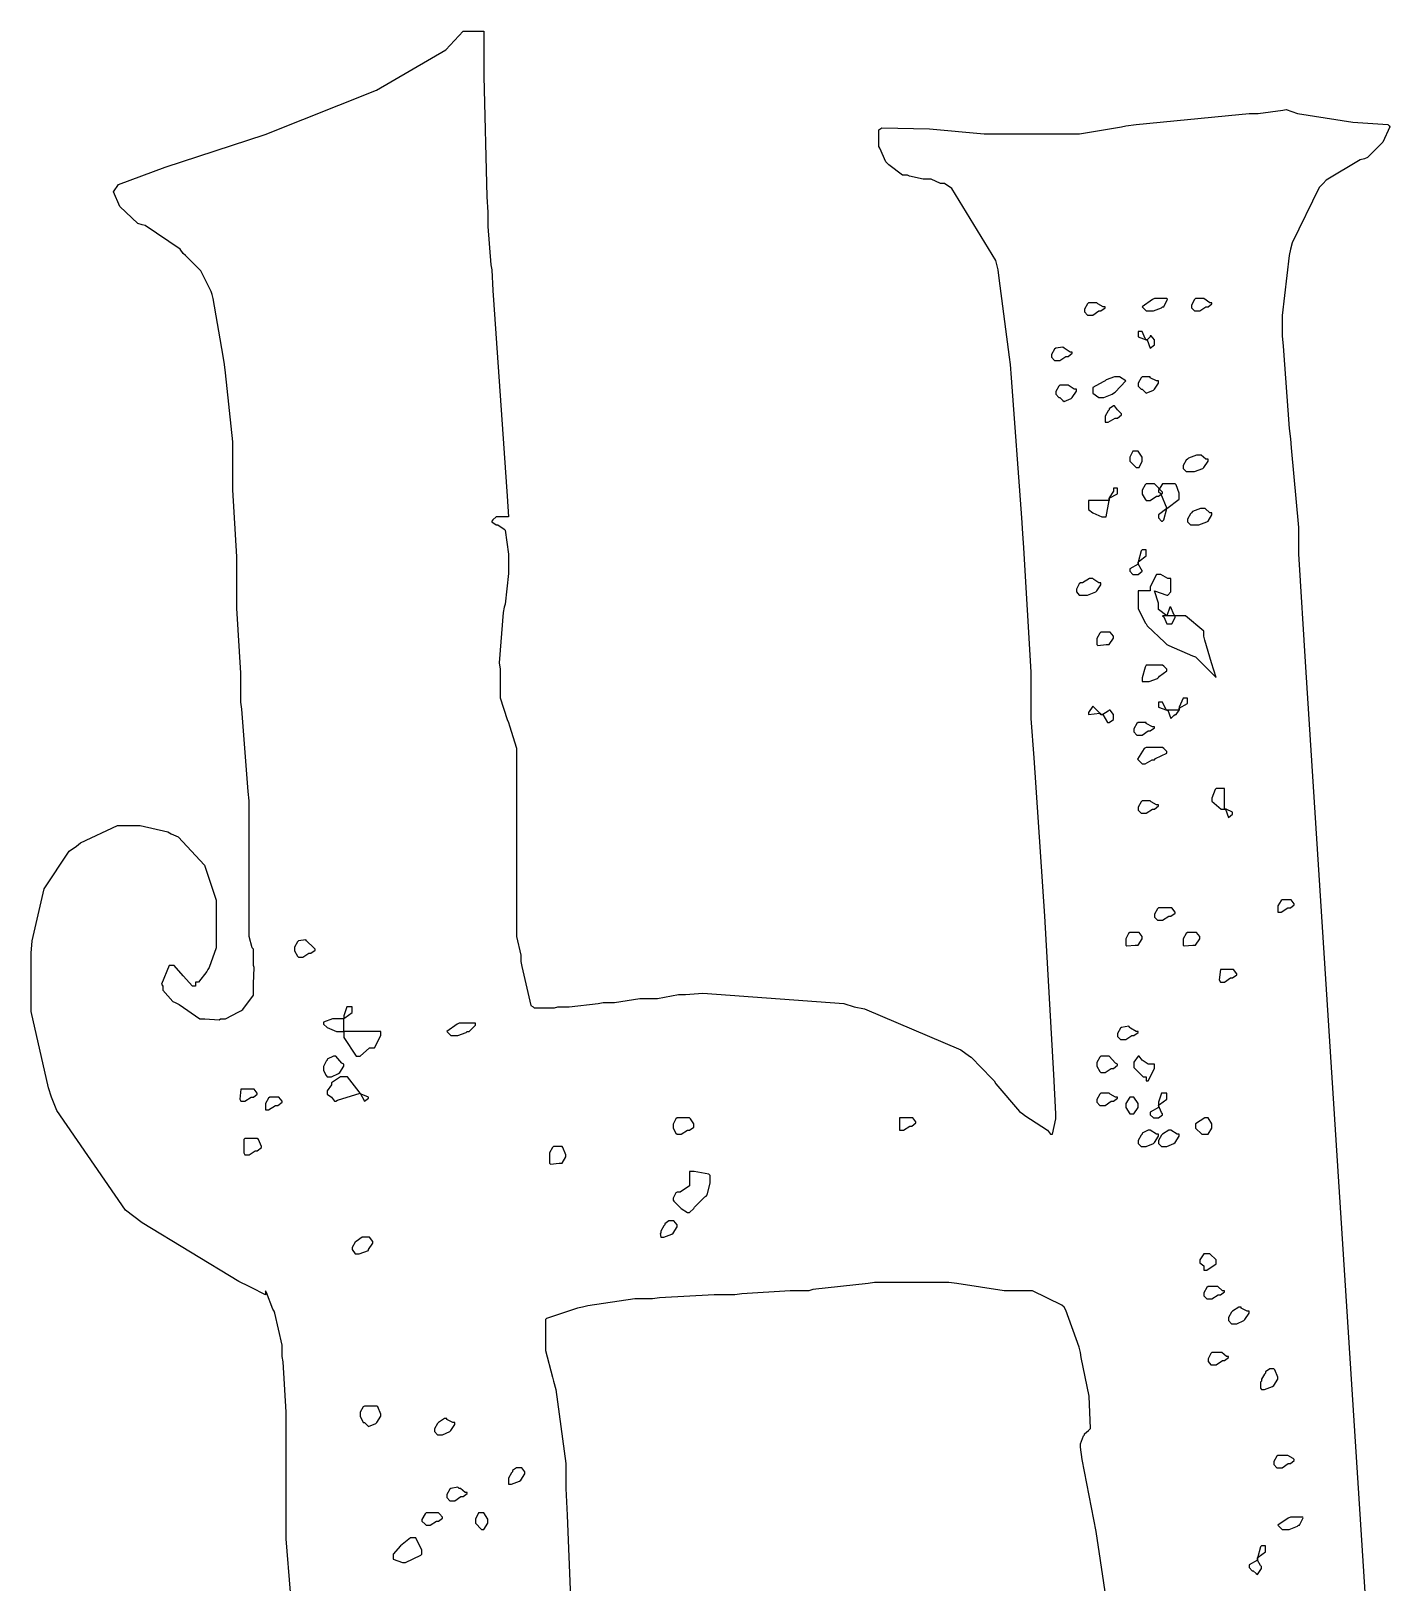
# Model space of a CAD drawing. Extents: x 71 to 283, y 22 to 328.
# Drawn here: x 195.51 to 207.16, y 63.99 to 77.29 of the extents above; entities that cross this region are included whole.
import ezdxf

# ---------------------------------------------------------------- set-up
doc = ezdxf.new("R2010")
doc.units = 0
doc.header["$MEASUREMENT"] = 0

msp = doc.modelspace()

# ---------------------------------------------------------------- linework, layer by layer
at = {"color": 7}
for points in [[(197.732, 63.9149), (197.696, 64.371), (197.696, 64.5223), (197.696, 64.7167), (197.696, 65.1549), (197.696, 65.2999), (197.696, 65.4583), (197.67, 65.8894), (197.662, 65.9335), (197.662, 66.0315), (197.6, 66.3056), (197.592, 66.3222), (197.582, 66.3402), (197.528, 66.482), (197.52, 66.4986), (197.52, 66.4986), (197.52, 66.4725), (197.52, 66.4626), (197.52, 66.4626), (197.396, 66.5261), (197.379, 66.5346), (197.291, 66.5787), (196.461, 67.0814), (196.391, 67.134), (196.319, 67.1876), (195.73, 68.042), (195.685, 68.1563), (195.658, 68.2364), (195.509, 68.8908), (195.509, 69.1085), (195.509, 69.1804), (195.509, 69.3388), (195.509, 69.391), (195.518, 69.4972), (195.623, 69.9438), (195.836, 70.2649), (195.898, 70.309), (195.932, 70.3365), (196.251, 70.4854), (196.357, 70.4854), (196.445, 70.4854), (196.682, 70.4328), (196.71, 70.4152), (196.77, 70.3887), (196.995, 70.1463), (197.097, 69.8444), (197.097, 69.7438), (197.097, 69.7272), (197.097, 69.6874), (197.097, 69.6736), (197.097, 69.6295), (197.097, 69.5304), (197.097, 69.4972), (197.097, 69.4365), (197.035, 69.2686), (197.026, 69.2506), (197.017, 69.234), (196.944, 69.1444), (196.92, 69.1444), (196.92, 69.1444), (196.92, 69.1183), (196.92, 69.1085), (196.893, 69.1085), (196.814, 69.1967), (196.736, 69.2848), (196.71, 69.2848), (196.692, 69.2848), (196.628, 69.1265), (196.638, 69.1085), (196.638, 69.0742), (196.726, 68.9776), (196.744, 68.9681), (196.778, 68.9515), (196.956, 68.8277), (196.956, 68.8277), (197, 68.8277), (197.123, 68.8192), (197.133, 68.8277), (197.177, 68.8277), (197.291, 68.8894), (197.309, 68.8979), (197.326, 68.9074), (197.415, 69.033), (197.415, 69.0742), (197.415, 69.1279), (197.423, 69.2686), (197.415, 69.2848), (197.415, 69.3208), (197.415, 69.4009), (197.415, 69.427), (197.405, 69.4365), (197.379, 69.5357), (197.379, 69.5674), (197.379, 69.6475), (197.379, 69.8267), (197.379, 69.886), (197.379, 70.0183), (197.379, 70.3157), (197.379, 70.4152), (197.379, 70.4854), (197.379, 70.6438), (197.379, 70.696), (197.37, 70.776), (197.317, 71.483), (197.309, 71.5437), (197.309, 71.7917), (197.273, 72.347), (197.273, 72.5318), (197.273, 72.7879), (197.239, 73.3626), (197.239, 73.5542), (197.239, 73.7747), (197.175, 74.3659), (197.167, 74.4361), (197.157, 74.5077), (197.07, 75.0013), (197.062, 75.0355), (197.052, 75.063), (196.964, 75.2394), (196.956, 75.2479), (196.956, 75.2479), (196.832, 75.3717), (196.814, 75.3883), (196.788, 75.4242), (196.488, 75.6267), (196.461, 75.6348), (196.426, 75.6447), (196.271, 75.7908), (196.215, 75.9174), (196.215, 75.9174), (196.259, 75.9795), (196.658, 76.1284), (197.516, 76.4081), (198.472, 76.787), (199.066, 77.1331), (199.213, 77.2943), (199.257, 77.2943), (199.356, 77.2943), (199.39, 77.2943), (199.39, 76.907), (199.416, 75.8733), (199.426, 75.741), (199.426, 75.6186), (199.45, 75.2919), (199.46, 75.2479), (199.468, 75.0715), (199.592, 73.3076), (199.602, 73.1312), (199.575, 73.1312), (199.515, 73.1312), (199.496, 73.1312), (199.496, 73.1312), (199.468, 73.1051), (199.46, 73.0952), (199.46, 73.0871), (199.496, 73.061), (199.496, 73.061), (199.512, 73.061), (199.566, 73.025), (199.566, 73.025), (199.575, 73.0169), (199.602, 72.8116), (199.602, 72.7424), (199.602, 72.6461), (199.575, 72.3815), (199.566, 72.3554), (199.557, 72.3113), (199.522, 71.8799), (199.532, 71.8263), (199.532, 71.7822), (199.532, 71.6827), (199.532, 71.6499), (199.532, 71.5793), (199.592, 71.3948), (199.602, 71.3673), (199.61, 71.3412), (199.672, 71.1496), (199.672, 71.0847), (199.672, 70.962), (199.672, 70.685), (199.672, 70.5915), (199.672, 70.4247), (199.672, 70.0472), (199.672, 69.9202), (199.672, 69.8419), (199.672, 69.6641), (199.672, 69.6034), (199.672, 69.5332), (199.708, 69.3745), (199.708, 69.3208), (199.716, 69.2767), (199.795, 68.9419), (199.813, 68.9321), (199.821, 68.924), (199.997, 68.924), (200.025, 68.9321), (200.121, 68.9321), (200.37, 68.9599), (200.414, 68.9681), (200.51, 68.9681), (200.728, 69.004), (200.801, 69.004), (200.879, 69.004), (201.059, 69.0383), (201.119, 69.0383), (201.268, 69.0481), (202.476, 68.9599), (202.565, 68.9321), (202.653, 68.9158), (203.481, 68.5631), (203.553, 68.5091), (203.569, 68.501), (203.747, 68.3161), (203.765, 68.2985), (203.781, 68.272), (203.984, 68.0339), (204.012, 68.0159), (204.028, 67.9993), (204.222, 67.8737), (204.222, 67.8737), (204.222, 67.8737), (204.249, 67.8395), (204.258, 67.8395), (204.266, 67.8395), (204.294, 67.9718), (204.294, 68.0159), (204.276, 68.3521), (204.2, 69.7096), (204.108, 71.0667), (204.082, 71.4015), (204.082, 71.7984), (204.02, 72.8666), (204.012, 72.989), (204.002, 73.1213), (203.914, 74.3218), (203.906, 74.4361), (203.896, 74.4982), (203.808, 75.1777), (203.799, 75.2479), (203.781, 75.3276), (203.402, 75.9435), (203.34, 75.9876), (203.305, 75.9876), (203.226, 76.0236), (203.2, 76.0236), (203.156, 76.0236), (203.04, 76.0511), (203.024, 76.0596), (202.98, 76.0596), (202.864, 76.1478), (202.847, 76.164), (202.838, 76.1739), (202.785, 76.2896), (202.777, 76.3062), (202.777, 76.3418), (202.777, 76.4466), (202.777, 76.4466), (202.803, 76.4646), (203.212, 76.4565), (203.679, 76.4124), (203.835, 76.4124), (203.968, 76.4124), (204.265, 76.4124), (204.365, 76.4124), (204.497, 76.4124), (204.858, 76.4741), (204.894, 76.4826), (204.982, 76.4921), (205.864, 76.5803), (205.952, 76.5888), (206.03, 76.5888), (206.241, 76.6149), (206.269, 76.623), (206.365, 76.5888), (206.842, 76.5143), (207.141, 76.4921), (207.151, 76.4826), (207.151, 76.4826), (207.159, 76.4741), (207.097, 76.3418), (206.966, 76.2095), (206.94, 76.2), (206.904, 76.1919), (206.613, 76.0155), (206.587, 75.9876), (206.551, 75.9534), (206.321, 75.4779), (206.305, 75.4242), (206.295, 75.3717), (206.235, 74.8552), (206.235, 74.6827), (206.243, 74.5945), (206.295, 73.889), (206.305, 73.8008), (206.313, 73.7224), (206.375, 73.0402), (206.375, 72.8126), (206.436, 71.8425), (207.054, 62.1771)], [(204.742, 63.748), (204.641, 64.4356), (204.521, 65.0529), (204.505, 65.1577), (204.505, 65.1852), (204.531, 65.2558), (204.541, 65.2639), (204.541, 65.2734), (204.575, 65.2999), (204.575, 65.2999), (204.593, 65.3175), (204.579, 65.5959), (204.513, 65.9253), (204.505, 65.9694), (204.495, 66.0135), (204.381, 66.3317), (204.365, 66.3582), (204.347, 66.3758), (204.094, 66.4986), (204.012, 66.4986), (203.852, 66.4986), (203.447, 66.5607), (203.376, 66.5688), (203.27, 66.5688), (203.032, 66.5688), (202.953, 66.5688), (202.899, 66.5688), (202.78, 66.5688), (202.741, 66.5688), (202.687, 66.5607), (202.212, 66.5081), (202.178, 66.4986), (202.017, 66.4986), (201.603, 66.4725), (201.542, 66.4626), (201.366, 66.4626), (200.897, 66.4379), (200.837, 66.4284), (200.686, 66.4284), (200.281, 66.3677), (200.237, 66.3582), (200.193, 66.3497), (199.927, 66.2615), (199.919, 66.252), (199.919, 66.2079), (199.919, 66.1088), (199.919, 66.0756), (199.919, 65.9874), (199.979, 65.7585), (199.989, 65.7229), (200.007, 65.6527), (200.095, 65.0173), (200.095, 64.8049), (200.104, 64.5763), (200.165, 63.0813)]]:
    msp.add_lwpolyline(points, dxfattribs=at)
for points in [[(204.647, 74.9653), (204.629, 74.9653), (204.588, 74.9653), (204.575, 74.9653), (204.566, 74.9572), (204.541, 74.9117), (204.541, 74.8951), (204.541, 74.8866), (204.566, 74.8591), (204.575, 74.8591), (204.575, 74.8591), (204.602, 74.8591), (204.611, 74.8591), (204.611, 74.8591), (204.663, 74.8951), (204.681, 74.8951), (204.681, 74.8951), (204.717, 74.9212), (204.717, 74.9293), (204.699, 74.9293), (204.655, 74.9572), (204.647, 74.9653)], [(205.246, 75.0013), (205.219, 75.0013), (205.16, 75.0013), (205.14, 75.0013), (205.122, 74.9928), (205.034, 74.9293), (205.034, 74.9293), (205.034, 74.9293), (205.06, 74.9046), (205.07, 74.8951), (205.07, 74.8951), (205.095, 74.8951), (205.104, 74.8951), (205.131, 74.8951), (205.201, 74.9212), (205.21, 74.9293), (205.219, 74.9293), (205.252, 74.9956), (205.246, 75.0013), (205.246, 75.0013), (205.246, 75.0013), (205.246, 75.0013)], [(205.563, 75.0013), (205.545, 75.0013), (205.505, 75.0013), (205.493, 75.0013), (205.484, 74.9928), (205.457, 74.9459), (205.457, 74.9293), (205.457, 74.9212), (205.484, 74.8951), (205.493, 74.8951), (205.493, 74.8951), (205.519, 74.8951), (205.529, 74.8951), (205.529, 74.8951), (205.581, 74.9293), (205.599, 74.9293), (205.599, 74.9293), (205.633, 74.9572), (205.633, 74.9653), (205.616, 74.9653), (205.563, 75.0013), (205.563, 75.0013)], [(205.07, 74.6485), (205.06, 74.658), (205.034, 74.7187), (205.034, 74.7187), (205.034, 74.7187), (205.008, 74.7187), (205, 74.7187), (205, 74.7187), (205, 74.6926), (205, 74.6827), (205, 74.6746), (205.07, 74.6485), (205.07, 74.6485), (205.078, 74.6485), (205.104, 74.5765), (205.104, 74.5765), (205.104, 74.5765), (205.14, 74.6044), (205.14, 74.6125), (205.14, 74.6125), (205.14, 74.64), (205.14, 74.6485), (205.14, 74.6485), (205.113, 74.6827), (205.104, 74.6827), (205.104, 74.6746), (205.078, 74.6485), (205.07, 74.6485)], [(204.365, 74.5765), (204.365, 74.5765), (204.365, 74.5765), (204.365, 74.5765), (204.355, 74.5864), (204.294, 74.5765), (204.294, 74.5765), (204.284, 74.5684), (204.258, 74.5229), (204.258, 74.5063), (204.258, 74.4982), (204.284, 74.4721), (204.294, 74.4721), (204.294, 74.4721), (204.319, 74.4721), (204.329, 74.4721), (204.329, 74.4721), (204.381, 74.5063), (204.399, 74.5063), (204.399, 74.5063), (204.435, 74.5338), (204.435, 74.5423), (204.417, 74.5423), (204.365, 74.5765), (204.365, 74.5765)], [(204.399, 74.2597), (204.381, 74.2597), (204.341, 74.2597), (204.329, 74.2597), (204.319, 74.2516), (204.294, 74.2061), (204.294, 74.1895), (204.294, 74.1811), (204.319, 74.1535), (204.329, 74.1535), (204.329, 74.1535), (204.355, 74.1288), (204.365, 74.1193), (204.365, 74.1193), (204.425, 74.1454), (204.435, 74.1535), (204.435, 74.1535), (204.471, 74.2075), (204.471, 74.2237), (204.453, 74.2237), (204.399, 74.2597), (204.399, 74.2597)], [(204.894, 74.2957), (204.894, 74.2957), (204.84, 74.3299), (204.823, 74.3299), (204.796, 74.3299), (204.725, 74.3052), (204.717, 74.2957), (204.699, 74.2872), (204.611, 74.2403), (204.611, 74.2237), (204.611, 74.2237), (204.611, 74.199), (204.611, 74.1895), (204.611, 74.1895), (204.663, 74.1535), (204.681, 74.1535), (204.707, 74.1535), (204.778, 74.1811), (204.788, 74.1895), (204.804, 74.199), (204.894, 74.2957), (204.894, 74.2957)], [(205.104, 74.3299), (205.087, 74.3299), (205.046, 74.3299), (205.034, 74.3299), (205.025, 74.3218), (205, 74.2763), (205, 74.2597), (205, 74.2516), (205.025, 74.2237), (205.034, 74.2237), (205.034, 74.2237), (205.06, 74.199), (205.07, 74.1895), (205.07, 74.1895), (205.131, 74.2156), (205.14, 74.2237), (205.14, 74.2237), (205.176, 74.2777), (205.176, 74.2957), (205.158, 74.2957), (205.104, 74.3218), (205.104, 74.3299)], [(204.717, 73.9429), (204.743, 73.9429), (204.803, 73.9771), (204.823, 73.9771), (204.823, 73.9771), (204.858, 74.0047), (204.858, 74.0131), (204.823, 74.0473), (204.823, 74.0473), (204.796, 74.0833), (204.788, 74.0833), (204.788, 74.0833), (204.752, 74.0572), (204.752, 74.0473), (204.742, 74.0392), (204.717, 73.9937), (204.717, 73.9771), (204.717, 73.9771), (204.717, 73.9429), (204.717, 73.9429)], [(205.034, 73.6244), (205.034, 73.6424), (205, 73.6946), (205, 73.6946), (205, 73.6946), (204.972, 73.6946), (204.964, 73.6946), (204.954, 73.6946), (204.928, 73.6424), (204.928, 73.6244), (204.928, 73.6078), (204.982, 73.5542), (205, 73.5542), (205.008, 73.5542), (205.034, 73.6078), (205.034, 73.6244)], [(205.529, 73.6604), (205.501, 73.6604), (205.431, 73.6342), (205.423, 73.6244), (205.413, 73.6163), (205.387, 73.5707), (205.387, 73.5542), (205.387, 73.5461), (205.413, 73.5182), (205.423, 73.5182), (205.423, 73.5182), (205.448, 73.5182), (205.457, 73.5182), (205.484, 73.5182), (205.554, 73.5461), (205.563, 73.5542), (205.563, 73.5542), (205.599, 73.6078), (205.599, 73.6244), (205.581, 73.6244), (205.541, 73.6604), (205.529, 73.6604)], [(204.752, 73.2716), (204.707, 73.2716), (204.608, 73.2716), (204.575, 73.2716), (204.575, 73.255), (204.575, 73.2151), (204.575, 73.2014), (204.575, 73.1933), (204.611, 73.1654), (204.611, 73.1654), (204.611, 73.1654), (204.69, 73.1312), (204.717, 73.1312), (204.725, 73.1312), (204.752, 73.2716), (204.752, 73.2716), (204.752, 73.2896), (204.823, 73.3294), (204.823, 73.3418), (204.823, 73.3418), (204.823, 73.3697), (204.823, 73.3778), (204.823, 73.3778), (204.796, 73.3778), (204.788, 73.3778), (204.788, 73.3517), (204.752, 73.2924), (204.752, 73.2716)], [(205.14, 73.4138), (205.122, 73.4138), (205.082, 73.4138), (205.07, 73.4138), (205.06, 73.4053), (205.034, 73.3584), (205.034, 73.3418), (205.034, 73.3256), (205.06, 73.2815), (205.07, 73.2716), (205.07, 73.2716), (205.095, 73.2716), (205.104, 73.2716), (205.104, 73.2716), (205.158, 73.3076), (205.176, 73.3076), (205.176, 73.3076), (205.21, 73.3337), (205.21, 73.3418), (205.201, 73.3517), (205.148, 73.4053), (205.14, 73.4138)], [(205.246, 73.2014), (205.246, 73.2014), (205.353, 73.2815), (205.353, 73.3076), (205.353, 73.3351), (205.325, 73.4053), (205.317, 73.4138), (205.289, 73.4138), (205.23, 73.4138), (205.21, 73.4138), (205.21, 73.4138), (205.176, 73.3598), (205.176, 73.3418), (205.192, 73.3337), (205.246, 73.2014), (205.246, 73.2014), (205.246, 73.2014), (205.176, 73.1492), (205.176, 73.1312), (205.176, 73.1227), (205.201, 73.0952), (205.21, 73.0952), (205.219, 73.1051), (205.246, 73.2014), (205.246, 73.2014)], [(205.563, 73.2014), (205.536, 73.2014), (205.466, 73.1753), (205.457, 73.1654), (205.448, 73.1573), (205.423, 73.1118), (205.423, 73.0952), (205.423, 73.0871), (205.448, 73.061), (205.457, 73.061), (205.457, 73.061), (205.484, 73.061), (205.493, 73.061), (205.519, 73.061), (205.589, 73.0871), (205.599, 73.0952), (205.599, 73.0952), (205.633, 73.1492), (205.633, 73.1654), (205.616, 73.1654), (205.576, 73.2014), (205.563, 73.2014)], [(205, 72.7424), (205, 72.7258), (204.928, 72.686), (204.928, 72.6722), (204.928, 72.6641), (204.954, 72.6362), (204.964, 72.6362), (204.964, 72.6362), (204.99, 72.6362), (205, 72.6362), (205, 72.6362), (205.034, 72.6641), (205.034, 72.6722), (205.025, 72.6817), (205, 72.7273), (205, 72.7424), (205.008, 72.7523), (205.07, 72.7975), (205.07, 72.8126), (205.07, 72.8126), (205.07, 72.8405), (205.07, 72.8486), (205.07, 72.8486), (205.043, 72.8486), (205.034, 72.8486), (205.025, 72.8405), (205, 72.7424), (205, 72.7424)], [(205.669, 71.7543), (205.669, 71.7543), (205.63, 71.8785), (205.572, 72.0729), (205.563, 72.1071), (205.563, 72.1512), (205.405, 72.2835), (205.353, 72.2835), (205.353, 72.2835), (205.317, 72.2835), (205.317, 72.2835), (205.307, 72.2933), (205.281, 72.3554), (205.281, 72.3554), (205.271, 72.3554), (205.246, 72.2835), (205.246, 72.2835), (205.246, 72.2835), (205.176, 72.3374), (205.176, 72.3554), (205.176, 72.3911), (205.14, 72.4958), (205.14, 72.4958), (205.246, 72.4598), (205.255, 72.4598), (205.281, 72.4877), (205.281, 72.4958), (205.281, 72.5234), (205.281, 72.5826), (205.281, 72.602), (205.255, 72.602), (205.195, 72.6362), (205.176, 72.6362), (205.158, 72.6362), (205.104, 72.5318), (205.104, 72.4958), (205.078, 72.4958), (205.019, 72.4958), (205, 72.4958), (205, 72.4697), (205, 72.4105), (205, 72.3896), (205, 72.3456), (205.06, 72.2231), (205.07, 72.2133), (205.078, 72.1967), (205.228, 72.0549), (205.246, 72.0369), (205.263, 72.0288), (205.466, 71.9406), (205.493, 71.9307), (205.51, 71.9145), (205.669, 71.7543), (205.669, 71.7543)], [(204.611, 72.602), (204.584, 72.602), (204.524, 72.566), (204.505, 72.566), (204.495, 72.5579), (204.471, 72.5124), (204.471, 72.4958), (204.471, 72.4877), (204.495, 72.4598), (204.505, 72.4598), (204.505, 72.4598), (204.531, 72.4598), (204.541, 72.4598), (204.567, 72.4598), (204.637, 72.4877), (204.647, 72.4958), (204.647, 72.4958), (204.681, 72.5495), (204.681, 72.566), (204.663, 72.566), (204.619, 72.5936), (204.611, 72.602)], [(205.317, 72.2835), (205.289, 72.2835), (205.23, 72.2835), (205.21, 72.2835), (205.219, 72.2753), (205.246, 72.2133), (205.246, 72.2133), (205.246, 72.2133), (205.271, 72.2133), (205.281, 72.2133), (205.289, 72.2133), (205.317, 72.2672), (205.317, 72.2835)], [(204.647, 72.0369), (204.647, 72.0369), (204.647, 72.0369), (204.647, 72.0369), (204.655, 72.0288), (204.727, 72.0369), (204.752, 72.0369), (204.752, 72.0369), (204.788, 72.0908), (204.788, 72.1071), (204.788, 72.1071), (204.76, 72.1431), (204.752, 72.1431), (204.734, 72.1431), (204.694, 72.1431), (204.681, 72.1431), (204.672, 72.1349), (204.647, 72.0894), (204.647, 72.0729), (204.647, 72.0729), (204.647, 72.0369), (204.647, 72.0369)], [(205.034, 71.7201), (205.034, 71.7201), (205.07, 71.7201), (205.07, 71.7201), (205.096, 71.7201), (205.166, 71.7462), (205.176, 71.7543), (205.184, 71.7642), (205.246, 71.8111), (205.246, 71.8263), (205.246, 71.8263), (205.219, 71.8524), (205.21, 71.8605), (205.175, 71.8605), (205.096, 71.8605), (205.07, 71.8605), (205.06, 71.8439), (205.034, 71.7518), (205.034, 71.7201)], [(205.353, 71.4735), (205.353, 71.4911), (205.423, 71.5313), (205.423, 71.5437), (205.423, 71.5437), (205.423, 71.5698), (205.423, 71.5779), (205.423, 71.5779), (205.387, 71.5779), (205.387, 71.5779), (205.387, 71.5779), (205.353, 71.4996), (205.353, 71.4735), (205.325, 71.4735), (205.266, 71.4735), (205.246, 71.4735), (205.237, 71.483), (205.21, 71.5437), (205.21, 71.5437), (205.21, 71.5437), (205.184, 71.5437), (205.176, 71.5437), (205.176, 71.5437), (205.176, 71.5176), (205.176, 71.5077), (205.176, 71.4996), (205.246, 71.4735), (205.246, 71.4735), (205.255, 71.4735), (205.281, 71.4015), (205.281, 71.4015), (205.281, 71.4015), (205.307, 71.4294), (205.317, 71.4375), (205.325, 71.4375), (205.353, 71.4735), (205.353, 71.4735)], [(204.681, 71.4375), (204.672, 71.447), (204.611, 71.5077), (204.611, 71.5077), (204.611, 71.5077), (204.575, 71.4555), (204.575, 71.4375), (204.575, 71.4375), (204.672, 71.447), (204.681, 71.4375), (204.698, 71.4375), (204.738, 71.3673), (204.752, 71.3673), (204.752, 71.3673), (204.788, 71.3934), (204.788, 71.4015), (204.788, 71.4015), (204.788, 71.4294), (204.788, 71.4375), (204.788, 71.4375), (204.76, 71.4735), (204.752, 71.4735), (204.742, 71.465), (204.696, 71.4375), (204.681, 71.4375)], [(205.07, 71.3673), (205.052, 71.3673), (205.012, 71.3673), (205, 71.3673), (204.99, 71.3588), (204.964, 71.3133), (204.964, 71.2971), (204.964, 71.2886), (204.99, 71.2611), (205, 71.2611), (205, 71.2611), (205.025, 71.2611), (205.034, 71.2611), (205.034, 71.2611), (205.087, 71.2971), (205.104, 71.2971), (205.104, 71.2971), (205.14, 71.3232), (205.14, 71.3313), (205.122, 71.3313), (205.07, 71.3588), (205.07, 71.3673)], [(205, 71.0487), (205.034, 71.0145), (205.06, 71.0145), (205.119, 71.0487), (205.14, 71.0487), (205.148, 71.0586), (205.246, 71.1055), (205.246, 71.1207), (205.246, 71.1207), (205.219, 71.1468), (205.21, 71.1549), (205.175, 71.1549), (205.096, 71.1549), (205.07, 71.1549), (205.052, 71.1468), (204.994, 71.0544), (205, 71.0487), (205, 71.0487), (205, 71.0487), (205, 71.0487)], [(205.74, 70.6258), (205.748, 70.6258), (205.776, 70.5556), (205.776, 70.5556), (205.776, 70.5556), (205.81, 70.5831), (205.81, 70.5915), (205.81, 70.6011), (205.756, 70.6258), (205.74, 70.6258), (205.74, 70.6699), (205.74, 70.769), (205.74, 70.8021), (205.722, 70.8021), (205.682, 70.8021), (205.669, 70.8021), (205.66, 70.794), (205.633, 70.721), (205.633, 70.696), (205.631, 70.6935), (205.712, 70.6258), (205.74, 70.6258)], [(205.104, 70.696), (205.087, 70.696), (205.046, 70.696), (205.034, 70.696), (205.025, 70.6878), (205, 70.6423), (205, 70.6258), (205, 70.6176), (205.025, 70.5915), (205.034, 70.5915), (205.034, 70.5915), (205.06, 70.5915), (205.07, 70.5915), (205.07, 70.5915), (205.122, 70.6258), (205.14, 70.6258), (205.14, 70.6258), (205.176, 70.6533), (205.176, 70.6617), (205.158, 70.6617), (205.113, 70.6878), (205.104, 70.696)], [(206.199, 69.7438), (206.225, 69.7438), (206.284, 69.7798), (206.305, 69.7798), (206.305, 69.7798), (206.339, 69.8059), (206.339, 69.814), (206.339, 69.814), (206.313, 69.85), (206.305, 69.85), (206.287, 69.85), (206.247, 69.85), (206.235, 69.85), (206.225, 69.8419), (206.199, 69.7964), (206.199, 69.7798), (206.199, 69.7798), (206.199, 69.7438), (206.199, 69.7438)], [(205.281, 69.7798), (205.255, 69.7798), (205.195, 69.7798), (205.176, 69.7798), (205.166, 69.7713), (205.14, 69.7258), (205.14, 69.7096), (205.14, 69.7011), (205.166, 69.6736), (205.176, 69.6736), (205.176, 69.6736), (205.21, 69.6736), (205.21, 69.6736), (205.21, 69.6736), (205.263, 69.7096), (205.281, 69.7096), (205.281, 69.7096), (205.317, 69.7357), (205.317, 69.7438), (205.317, 69.7438), (205.289, 69.7798), (205.281, 69.7798)], [(204.894, 69.4612), (204.894, 69.4612), (204.894, 69.4612), (204.894, 69.4612), (204.902, 69.4531), (204.975, 69.4612), (205, 69.4612), (205, 69.4612), (205.034, 69.5152), (205.034, 69.5332), (205.034, 69.5332), (205.008, 69.5674), (205, 69.5674), (204.982, 69.5674), (204.941, 69.5674), (204.928, 69.5674), (204.918, 69.5593), (204.894, 69.5138), (204.894, 69.4972), (204.894, 69.4972), (204.894, 69.4612), (204.894, 69.4612)], [(205.387, 69.4612), (205.387, 69.4612), (205.387, 69.4612), (205.387, 69.4612), (205.395, 69.4531), (205.468, 69.4612), (205.493, 69.4612), (205.493, 69.4612), (205.529, 69.5152), (205.529, 69.5332), (205.529, 69.5332), (205.501, 69.5674), (205.493, 69.5674), (205.475, 69.5674), (205.435, 69.5674), (205.423, 69.5674), (205.413, 69.5593), (205.387, 69.5138), (205.387, 69.4972), (205.387, 69.4972), (205.387, 69.4711), (205.387, 69.4612)], [(197.872, 69.4972), (197.872, 69.4972), (197.872, 69.4972), (197.872, 69.4972), (197.864, 69.5067), (197.802, 69.4972), (197.802, 69.4972), (197.793, 69.4891), (197.768, 69.4436), (197.768, 69.427), (197.768, 69.4104), (197.793, 69.3663), (197.802, 69.3568), (197.802, 69.3568), (197.828, 69.3568), (197.838, 69.3568), (197.838, 69.3568), (197.89, 69.391), (197.908, 69.391), (197.908, 69.391), (197.944, 69.4186), (197.944, 69.427), (197.934, 69.4365), (197.872, 69.4972), (197.872, 69.4972)], [(205.705, 69.1444), (205.705, 69.1444), (205.74, 69.1444), (205.74, 69.1444), (205.74, 69.1444), (205.792, 69.1804), (205.81, 69.1804), (205.81, 69.1804), (205.846, 69.2065), (205.846, 69.2146), (205.846, 69.2146), (205.818, 69.2506), (205.81, 69.2506), (205.784, 69.2506), (205.724, 69.2506), (205.705, 69.2506), (205.705, 69.2506), (205.696, 69.1624), (205.705, 69.1444), (205.705, 69.1444), (205.705, 69.1444), (205.705, 69.1444)], [(198.191, 68.8277), (198.173, 68.8277), (198.133, 68.8277), (198.121, 68.8277), (198.093, 68.8277), (198.015, 68.8012), (198.015, 68.7917), (198.015, 68.7836), (198.049, 68.7557), (198.049, 68.7557), (198.049, 68.7557), (198.127, 68.7215), (198.155, 68.7215), (198.155, 68.7215), (198.191, 68.7215), (198.191, 68.7215), (198.191, 68.6689), (198.296, 68.5091), (198.331, 68.5091), (198.331, 68.5091), (198.41, 68.5793), (198.438, 68.5793), (198.454, 68.5793), (198.508, 68.6869), (198.508, 68.7215), (198.428, 68.7215), (198.25, 68.7215), (198.191, 68.7215), (198.191, 68.749), (198.191, 68.8082), (198.191, 68.8277), (198.199, 68.8372), (198.261, 68.8827), (198.261, 68.8979), (198.261, 68.8979), (198.261, 68.924), (198.261, 68.9321), (198.261, 68.9321), (198.234, 68.9321), (198.225, 68.9321), (198.216, 68.9321), (198.191, 68.8538), (198.191, 68.8277)], [(199.319, 68.7917), (199.283, 68.7917), (199.205, 68.7917), (199.179, 68.7917), (199.161, 68.7836), (199.073, 68.7215), (199.073, 68.7215), (199.073, 68.7215), (199.098, 68.6954), (199.107, 68.6855), (199.107, 68.6855), (199.134, 68.6855), (199.143, 68.6855), (199.169, 68.6855), (199.239, 68.713), (199.249, 68.7215), (199.266, 68.7215), (199.319, 68.7751), (199.319, 68.7917), (199.319, 68.7917), (199.319, 68.7917), (199.319, 68.7917)], [(204.928, 68.7557), (204.928, 68.7557), (204.928, 68.7557), (204.928, 68.7557), (204.92, 68.7656), (204.858, 68.7557), (204.858, 68.7557), (204.848, 68.7476), (204.823, 68.7021), (204.823, 68.6855), (204.823, 68.6774), (204.848, 68.6513), (204.858, 68.6513), (204.858, 68.6513), (204.884, 68.6513), (204.894, 68.6513), (204.894, 68.6513), (204.946, 68.6855), (204.964, 68.6855), (204.964, 68.6855), (205, 68.713), (205, 68.7215), (204.982, 68.7215), (204.936, 68.7476), (204.928, 68.7557)], [(198.121, 68.5091), (198.121, 68.5091), (198.121, 68.5091), (198.121, 68.5091), (198.103, 68.5091), (198.049, 68.4844), (198.049, 68.4749), (198.039, 68.4664), (198.015, 68.4195), (198.015, 68.4029), (198.015, 68.3867), (198.039, 68.3426), (198.049, 68.3327), (198.049, 68.3327), (198.075, 68.3327), (198.085, 68.3327), (198.085, 68.3327), (198.145, 68.3602), (198.155, 68.3687), (198.155, 68.3687), (198.191, 68.4223), (198.191, 68.4389), (198.173, 68.4484), (198.121, 68.5091), (198.121, 68.5091)], [(204.752, 68.5091), (204.734, 68.5091), (204.694, 68.5091), (204.681, 68.5091), (204.672, 68.501), (204.647, 68.4555), (204.647, 68.4389), (204.647, 68.4223), (204.672, 68.3782), (204.681, 68.3687), (204.681, 68.3687), (204.707, 68.3687), (204.717, 68.3687), (204.717, 68.3687), (204.77, 68.4029), (204.788, 68.4029), (204.788, 68.4029), (204.823, 68.4308), (204.823, 68.4389), (204.806, 68.4484), (204.752, 68.5091), (204.752, 68.5091)], [(205.14, 68.4389), (205.14, 68.4389), (205.104, 68.4389), (205.104, 68.4389), (205.087, 68.4389), (205.034, 68.4749), (205.034, 68.4749), (205.034, 68.4749), (205.008, 68.5091), (205, 68.5091), (205, 68.5091), (204.964, 68.4569), (204.964, 68.4389), (204.964, 68.4128), (205.043, 68.3327), (205.07, 68.3327), (205.07, 68.3327), (205.07, 68.308), (205.07, 68.2985), (205.087, 68.2985), (205.14, 68.4043), (205.14, 68.4389)], [(198.331, 68.1923), (198.367, 68.1221), (198.367, 68.1221), (198.402, 68.1482), (198.402, 68.1563), (198.402, 68.1563), (198.34, 68.1838), (198.331, 68.1923), (198.322, 68.2018), (198.223, 68.3327), (198.191, 68.3327), (198.163, 68.3327), (198.085, 68.2805), (198.085, 68.2625), (198.085, 68.2625), (198.049, 68.2103), (198.049, 68.1923), (198.049, 68.1838), (198.085, 68.1563), (198.085, 68.1563), (198.085, 68.1563), (198.111, 68.1221), (198.121, 68.1221), (198.137, 68.1316), (198.331, 68.1923), (198.331, 68.1923)], [(197.309, 68.1221), (197.309, 68.1221), (197.343, 68.1221), (197.343, 68.1221), (197.343, 68.1221), (197.397, 68.1563), (197.415, 68.1563), (197.415, 68.1563), (197.449, 68.1838), (197.449, 68.1923), (197.449, 68.1923), (197.423, 68.2265), (197.415, 68.2265), (197.387, 68.2265), (197.328, 68.2265), (197.309, 68.2265), (197.309, 68.2265), (197.299, 68.1397), (197.309, 68.1221), (197.309, 68.1221), (197.309, 68.1221), (197.309, 68.1221)], [(197.52, 68.0501), (197.52, 68.0501), (197.52, 68.0501), (197.52, 68.0501), (197.546, 68.0501), (197.605, 68.0861), (197.626, 68.0861), (197.626, 68.0861), (197.662, 68.1136), (197.662, 68.1221), (197.662, 68.1221), (197.634, 68.1563), (197.626, 68.1563), (197.608, 68.1563), (197.568, 68.1563), (197.556, 68.1563), (197.546, 68.1482), (197.52, 68.1027), (197.52, 68.0861), (197.52, 68.0501)], [(204.752, 68.1923), (204.734, 68.1923), (204.694, 68.1923), (204.681, 68.1923), (204.672, 68.1838), (204.647, 68.1383), (204.647, 68.1221), (204.647, 68.1136), (204.672, 68.0861), (204.681, 68.0861), (204.681, 68.0861), (204.707, 68.0861), (204.717, 68.0861), (204.717, 68.0861), (204.77, 68.1221), (204.788, 68.1221), (204.788, 68.1221), (204.823, 68.1482), (204.823, 68.1563), (204.806, 68.1563), (204.76, 68.1838), (204.752, 68.1923)], [(205, 68.0861), (205, 68.1041), (204.964, 68.1563), (204.964, 68.1563), (204.964, 68.1563), (204.936, 68.1563), (204.928, 68.1563), (204.928, 68.1563), (204.894, 68.1041), (204.894, 68.0861), (204.894, 68.0695), (204.928, 68.0159), (204.928, 68.0159), (204.928, 68.0159), (204.954, 68.0159), (204.964, 68.0159), (204.964, 68.0159), (205, 68.0695), (205, 68.0861)], [(205.176, 68.0861), (205.184, 68.0956), (205.246, 68.1411), (205.246, 68.1563), (205.246, 68.1563), (205.246, 68.1838), (205.246, 68.1923), (205.246, 68.1923), (205.219, 68.1923), (205.21, 68.1923), (205.201, 68.1923), (205.176, 68.1136), (205.176, 68.0861), (205.176, 68.0695), (205.104, 68.0297), (205.104, 68.0159), (205.104, 68.0074), (205.131, 67.9799), (205.14, 67.9799), (205.14, 67.9799), (205.166, 67.9799), (205.176, 67.9799), (205.176, 67.9799), (205.21, 68.0074), (205.21, 68.0159), (205.201, 68.0254), (205.176, 68.0861), (205.176, 68.0861)], [(201.154, 67.9799), (201.126, 67.9799), (201.067, 67.9799), (201.047, 67.9799), (201.038, 67.9718), (201.013, 67.9263), (201.013, 67.9097), (201.013, 67.8931), (201.038, 67.849), (201.047, 67.8395), (201.047, 67.8395), (201.083, 67.8395), (201.083, 67.8395), (201.083, 67.8395), (201.136, 67.8737), (201.154, 67.8737), (201.154, 67.8737), (201.19, 67.9016), (201.19, 67.9097), (201.19, 67.9277), (201.162, 67.9718), (201.154, 67.9799)], [(202.953, 67.8737), (202.953, 67.8737), (202.988, 67.8737), (202.988, 67.8737), (202.988, 67.8737), (203.042, 67.9097), (203.06, 67.9097), (203.06, 67.9097), (203.094, 67.9372), (203.094, 67.9457), (203.094, 67.9457), (203.068, 67.9799), (203.06, 67.9799), (203.032, 67.9799), (202.972, 67.9799), (202.953, 67.9799), (202.953, 67.9538), (202.953, 67.8946), (202.953, 67.8737)], [(205.493, 67.9097), (205.493, 67.8931), (205.545, 67.8395), (205.563, 67.8395), (205.563, 67.8395), (205.589, 67.8395), (205.599, 67.8395), (205.599, 67.8395), (205.633, 67.8931), (205.633, 67.9097), (205.633, 67.9277), (205.599, 67.9799), (205.599, 67.9799), (205.572, 67.9799), (205.493, 67.9277), (205.493, 67.9097)], [(205.104, 67.8737), (205.104, 67.8737), (205.104, 67.8737), (205.104, 67.8737), (205.087, 67.8737), (205.034, 67.849), (205.034, 67.8395), (205.025, 67.8311), (205, 67.7855), (205, 67.7693), (205, 67.7609), (205.025, 67.7333), (205.034, 67.7333), (205.034, 67.7333), (205.06, 67.7333), (205.07, 67.7333), (205.07, 67.7333), (205.131, 67.7609), (205.14, 67.7693), (205.14, 67.7693), (205.176, 67.8229), (205.176, 67.8395), (205.158, 67.8395), (205.104, 67.8737), (205.104, 67.8737)], [(205.281, 67.8737), (205.263, 67.8737), (205.21, 67.8395), (205.21, 67.8395), (205.201, 67.8311), (205.176, 67.7855), (205.176, 67.7693), (205.176, 67.7609), (205.201, 67.7333), (205.21, 67.7333), (205.21, 67.7333), (205.237, 67.7333), (205.246, 67.7333), (205.246, 67.7333), (205.307, 67.7609), (205.317, 67.7693), (205.317, 67.7693), (205.353, 67.8229), (205.353, 67.8395), (205.335, 67.8395), (205.281, 67.8737), (205.281, 67.8737)], [(197.343, 67.6631), (197.343, 67.6631), (197.379, 67.6631), (197.379, 67.6631), (197.379, 67.6631), (197.431, 67.6973), (197.449, 67.6973), (197.449, 67.6973), (197.485, 67.7252), (197.485, 67.7333), (197.485, 67.7333), (197.458, 67.7954), (197.449, 67.8035), (197.422, 67.8035), (197.363, 67.8035), (197.343, 67.8035), (197.334, 67.7954), (197.334, 67.6811), (197.343, 67.6631), (197.343, 67.6631), (197.343, 67.6631), (197.343, 67.6631)], [(199.955, 67.5929), (199.955, 67.5929), (199.955, 67.5929), (199.955, 67.5929), (199.963, 67.5845), (200.036, 67.5929), (200.061, 67.5929), (200.061, 67.5929), (200.095, 67.6465), (200.095, 67.6631), (200.095, 67.6631), (200.069, 67.7252), (200.061, 67.7333), (200.043, 67.7333), (200.002, 67.7333), (199.989, 67.7333), (199.979, 67.7252), (199.955, 67.6797), (199.955, 67.6631), (199.955, 67.6465), (199.955, 67.5929), (199.955, 67.5929)], [(201.083, 67.2042), (201.083, 67.2042), (201.136, 67.1682), (201.154, 67.1682), (201.19, 67.2042), (201.198, 67.2137), (201.286, 67.3019), (201.296, 67.3104), (201.304, 67.3199), (201.33, 67.419), (201.33, 67.4508), (201.33, 67.4508), (201.33, 67.4783), (201.33, 67.4867), (201.32, 67.4963), (201.195, 67.521), (201.154, 67.521), (201.154, 67.4949), (201.154, 67.437), (201.154, 67.4165), (201.154, 67.3985), (201.074, 67.3446), (201.047, 67.3446), (201.038, 67.3365), (201.013, 67.291), (201.013, 67.2744), (201.021, 67.2663), (201.083, 67.2042), (201.083, 67.2042)], [(200.907, 66.9576), (200.933, 66.9576), (201.003, 66.9837), (201.013, 66.9918), (201.013, 66.9918), (201.047, 67.0458), (201.047, 67.0638), (201.047, 67.0638), (201.021, 67.098), (201.013, 67.098), (201.013, 67.098), (200.986, 67.098), (200.977, 67.098), (200.977, 67.098), (200.943, 67.0733), (200.943, 67.0638), (200.933, 67.0553), (200.907, 67.0084), (200.907, 66.9918), (200.903, 66.9879), (200.907, 66.9576), (200.907, 66.9576)], [(198.297, 66.8154), (198.323, 66.8154), (198.402, 66.8433), (198.402, 66.8514), (198.402, 66.8514), (198.438, 66.905), (198.438, 66.9216), (198.438, 66.9216), (198.41, 66.9576), (198.402, 66.9576), (198.402, 66.9576), (198.375, 66.9576), (198.367, 66.9576), (198.349, 66.9576), (198.297, 66.9216), (198.297, 66.9216), (198.287, 66.9135), (198.261, 66.868), (198.261, 66.8514), (198.261, 66.8514), (198.287, 66.8154), (198.297, 66.8154)], [(205.669, 66.7452), (205.669, 66.7632), (205.616, 66.8154), (205.599, 66.8154), (205.599, 66.8154), (205.572, 66.8154), (205.563, 66.8154), (205.563, 66.8154), (205.529, 66.7632), (205.529, 66.7452), (205.529, 66.7371), (205.563, 66.711), (205.563, 66.711), (205.563, 66.711), (205.563, 66.6845), (205.563, 66.675), (205.589, 66.675), (205.669, 66.7286), (205.669, 66.7452)], [(205.669, 66.5346), (205.651, 66.5346), (205.612, 66.5346), (205.599, 66.5346), (205.589, 66.5261), (205.563, 66.4792), (205.563, 66.4626), (205.563, 66.4545), (205.589, 66.4284), (205.599, 66.4284), (205.599, 66.4284), (205.624, 66.4284), (205.633, 66.4284), (205.633, 66.4284), (205.687, 66.4626), (205.705, 66.4626), (205.705, 66.4626), (205.74, 66.4905), (205.74, 66.4986), (205.722, 66.4986), (205.682, 66.5346), (205.669, 66.5346)], [(205.882, 66.3582), (205.864, 66.3582), (205.81, 66.3222), (205.81, 66.3222), (205.8, 66.3141), (205.776, 66.2686), (205.776, 66.252), (205.776, 66.2436), (205.8, 66.216), (205.81, 66.216), (205.81, 66.216), (205.836, 66.216), (205.846, 66.216), (205.846, 66.216), (205.907, 66.2436), (205.916, 66.252), (205.916, 66.252), (205.952, 66.3056), (205.952, 66.3222), (205.934, 66.3222), (205.882, 66.3497), (205.882, 66.3582)], [(205.705, 65.9694), (205.687, 65.9694), (205.646, 65.9694), (205.633, 65.9694), (205.624, 65.9613), (205.599, 65.9158), (205.599, 65.8992), (205.599, 65.8908), (205.624, 65.8633), (205.633, 65.8633), (205.633, 65.8633), (205.66, 65.8633), (205.669, 65.8633), (205.669, 65.8633), (205.722, 65.8992), (205.74, 65.8992), (205.74, 65.8992), (205.776, 65.9253), (205.776, 65.9335), (205.758, 65.9335), (205.718, 65.9694), (205.705, 65.9694)], [(206.058, 65.6527), (206.084, 65.6527), (206.153, 65.6788), (206.163, 65.6869), (206.163, 65.6869), (206.199, 65.7408), (206.199, 65.7571), (206.199, 65.7571), (206.171, 65.8206), (206.163, 65.829), (206.163, 65.829), (206.137, 65.829), (206.128, 65.829), (206.128, 65.829), (206.092, 65.8026), (206.092, 65.7931), (206.083, 65.7849), (206.058, 65.7394), (206.058, 65.7229), (206.048, 65.7144), (206.048, 65.6622), (206.058, 65.6527)], [(198.367, 65.3701), (198.402, 65.3341), (198.402, 65.3341), (198.464, 65.3616), (198.473, 65.3701), (198.473, 65.3701), (198.508, 65.4237), (198.508, 65.4403), (198.508, 65.4403), (198.482, 65.5024), (198.473, 65.5105), (198.446, 65.5105), (198.386, 65.5105), (198.367, 65.5105), (198.357, 65.5024), (198.331, 65.4569), (198.331, 65.4403), (198.331, 65.4237), (198.357, 65.3701), (198.367, 65.3701)], [(199.073, 65.4043), (199.055, 65.4043), (199.003, 65.3701), (199.003, 65.3701), (198.993, 65.3616), (198.967, 65.3161), (198.967, 65.2999), (198.967, 65.2914), (198.993, 65.2639), (199.003, 65.2639), (199.003, 65.2639), (199.027, 65.2639), (199.037, 65.2639), (199.037, 65.2639), (199.098, 65.2914), (199.107, 65.2999), (199.107, 65.2999), (199.143, 65.3535), (199.143, 65.3701), (199.125, 65.3701), (199.073, 65.3962), (199.073, 65.4043)], [(206.269, 65.0875), (206.251, 65.0875), (206.211, 65.0875), (206.199, 65.0875), (206.189, 65.0794), (206.163, 65.0339), (206.163, 65.0173), (206.163, 65.0088), (206.189, 64.9813), (206.199, 64.9813), (206.199, 64.9813), (206.225, 64.9813), (206.235, 64.9813), (206.235, 64.9813), (206.287, 65.0173), (206.305, 65.0173), (206.305, 65.0173), (206.339, 65.0434), (206.339, 65.0515), (206.329, 65.0614), (206.284, 65.0875), (206.269, 65.0875)], [(199.602, 64.8409), (199.628, 64.8409), (199.698, 64.867), (199.708, 64.8751), (199.708, 64.8751), (199.742, 64.9291), (199.742, 64.9471), (199.742, 64.9471), (199.716, 64.9813), (199.708, 64.9813), (199.708, 64.9813), (199.68, 64.9813), (199.672, 64.9813), (199.672, 64.9813), (199.636, 64.9566), (199.636, 64.9471), (199.627, 64.9386), (199.602, 64.8917), (199.602, 64.8751), (199.602, 64.8751), (199.602, 64.8409), (199.602, 64.8409)], [(199.179, 64.8049), (199.179, 64.8049), (199.179, 64.8049), (199.179, 64.8049), (199.169, 64.8148), (199.107, 64.8049), (199.107, 64.8049), (199.098, 64.7968), (199.073, 64.7513), (199.073, 64.7347), (199.073, 64.7266), (199.098, 64.6987), (199.107, 64.6987), (199.107, 64.6987), (199.134, 64.6987), (199.143, 64.6987), (199.143, 64.6987), (199.195, 64.7347), (199.213, 64.7347), (199.213, 64.7347), (199.249, 64.7622), (199.249, 64.7707), (199.231, 64.7707), (199.191, 64.8049), (199.179, 64.8049)], [(199.003, 64.5943), (198.975, 64.5943), (198.916, 64.5943), (198.896, 64.5943), (198.887, 64.5859), (198.86, 64.5389), (198.86, 64.5223), (198.86, 64.5223), (198.887, 64.4977), (198.896, 64.4881), (198.896, 64.4881), (198.931, 64.4881), (198.931, 64.4881), (198.931, 64.4881), (198.985, 64.5223), (199.003, 64.5223), (199.003, 64.5223), (199.037, 64.5502), (199.037, 64.5583), (199.037, 64.5583), (199.011, 64.5859), (199.003, 64.5943)], [(199.426, 64.5223), (199.426, 64.5403), (199.39, 64.5943), (199.39, 64.5943), (199.39, 64.5943), (199.364, 64.5943), (199.355, 64.5943), (199.346, 64.5943), (199.319, 64.5403), (199.319, 64.5223), (199.319, 64.5061), (199.372, 64.4521), (199.39, 64.4521), (199.39, 64.4521), (199.426, 64.5061), (199.426, 64.5223)], [(206.411, 64.5583), (206.383, 64.5583), (206.324, 64.5583), (206.305, 64.5583), (206.287, 64.5502), (206.199, 64.4881), (206.199, 64.4881), (206.199, 64.4881), (206.225, 64.462), (206.235, 64.4521), (206.235, 64.4521), (206.259, 64.4521), (206.269, 64.4521), (206.295, 64.4521), (206.365, 64.4797), (206.375, 64.4881), (206.383, 64.4881), (206.415, 64.5527), (206.411, 64.5583), (206.411, 64.5583), (206.411, 64.5583), (206.411, 64.5583)], [(198.79, 64.3819), (198.761, 64.3819), (198.675, 64.3117), (198.614, 64.2415), (198.614, 64.2415), (198.614, 64.2415), (198.614, 64.2151), (198.614, 64.2056), (198.614, 64.1974), (198.693, 64.1696), (198.72, 64.1696), (198.72, 64.1696), (198.851, 64.2331), (198.86, 64.2415), (198.86, 64.2415), (198.86, 64.2676), (198.86, 64.2758), (198.86, 64.2758), (198.807, 64.3819), (198.79, 64.3819)], [(206.022, 64.2056), (206.03, 64.2151), (206.092, 64.2606), (206.092, 64.2758), (206.092, 64.2758), (206.092, 64.3033), (206.092, 64.3117), (206.092, 64.3117), (206.066, 64.3117), (206.058, 64.3117), (206.048, 64.3033), (206.022, 64.2056), (206.022, 64.2056), (206.022, 64.189), (205.952, 64.1491), (205.952, 64.1354), (205.952, 64.1269), (205.977, 64.0994), (205.986, 64.0994), (205.986, 64.0994), (206.013, 64.0747), (206.022, 64.0652), (206.022, 64.0652), (206.058, 64.1188), (206.058, 64.1354), (206.048, 64.1449), (206.022, 64.1904), (206.022, 64.2056)]]:
    msp.add_lwpolyline(points, close=True, dxfattribs=at)

doc.saveas('drawing.dxf')
